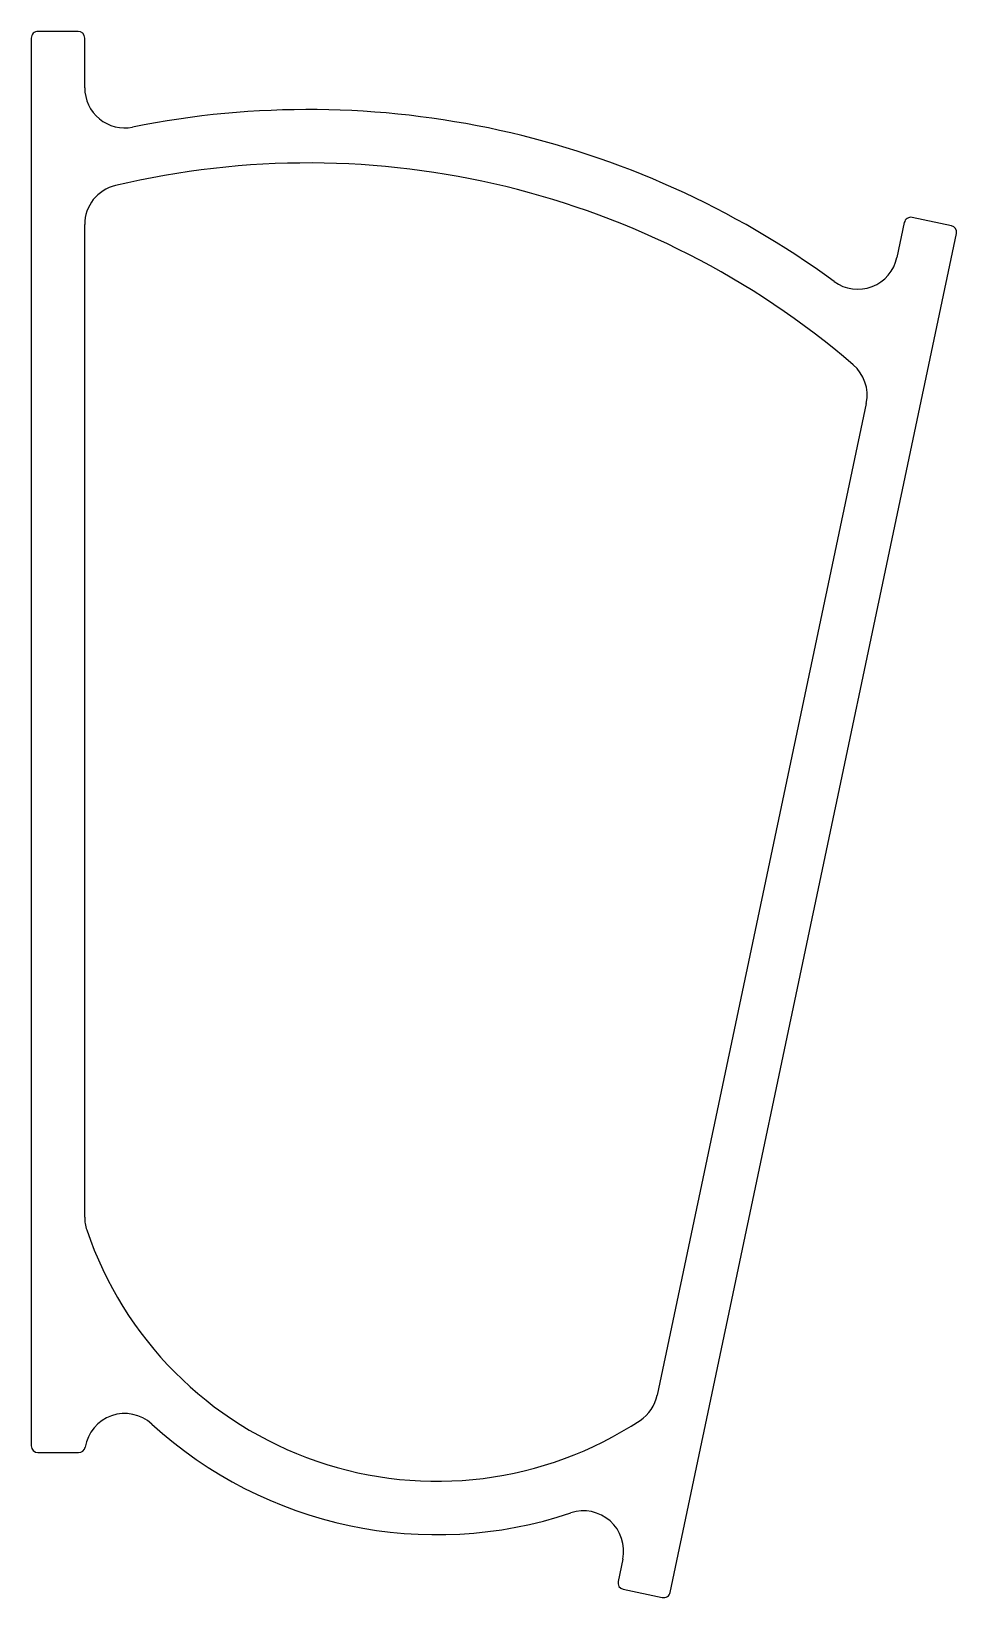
# Model space of a CAD drawing. Extents: x 4.2 to 38.8, y 2.3 to 61.
import ezdxf

# ---------------------------------------------------------------- set-up
doc = ezdxf.new("R2010")
doc.units = 0
doc.layers.get('0').update_dxf_attribs({"linetype": 'CONTINUOUS'})

msp = doc.modelspace()

# ---------------------------------------------------------------- linework, layer by layer
for p, q in [((4.17, 60.746), (4.17, 8.025)), ((5.92, 60.996), (4.421, 60.996)), ((6.17, 58.881), (6.17, 60.746)), ((38.636, 53.717), (37.169, 54.027)), ((6.17, 16.593), (6.17, 53.763)), ((28.104, 2.541), (38.829, 53.421)), ((36.873, 53.834), (36.598, 52.529)), ((35.446, 47.066), (27.618, 9.926)), ((4.42, 7.775), (5.943, 7.774)), ((26.324, 3.786), (26.148, 2.954)), ((26.341, 2.658), (27.808, 2.348))]:
    msp.add_line(p, q)
for centre, radius, start, end in [((4.42, 60.746), 0.25, 89.98372, 180), ((5.92, 60.746), 0.25, 0, 89.98372), ((7.67, 58.881), 1.5, 180, 281.37918), ((14.546, 24.713), 33.353, 53.80078, 101.37918), ((14.546, 24.713), 31.353, 49.38749, 103.31749), ((7.67, 53.763), 1.5, 103.31749, 180), ((37.117, 53.782), 0.25, 78.07429, 168.09729), ((38.584, 53.473), 0.25, 348.09729, 78.07429), ((35.13, 52.838), 1.5, 233.80078, 348.09729), ((33.979, 47.375), 1.5, 348.09729, 49.38749), ((7.67, 16.593), 1.5, 180, 198.68447), ((19.364, 20.547), 13.845, 198.68447, 303.35045), ((26.15, 10.236), 1.5, 303.35045, 348.09729), ((7.67, 7.738), 1.5, 47.60664, 170.57228), ((19.364, 20.547), 15.845, 227.60664, 288.46077), ((4.42, 8.025), 0.25, 180, 269.98372), ((5.943, 8.024), 0.25, 269.98372, 350.57228), ((24.856, 4.095), 1.5, 348.09729, 108.46077), ((26.393, 2.903), 0.25, 168.09729, 258.07429), ((27.86, 2.593), 0.25, 258.07429, 348.09729)]:
    msp.add_arc(centre, radius, start, end)

doc.saveas('drawing.dxf')
